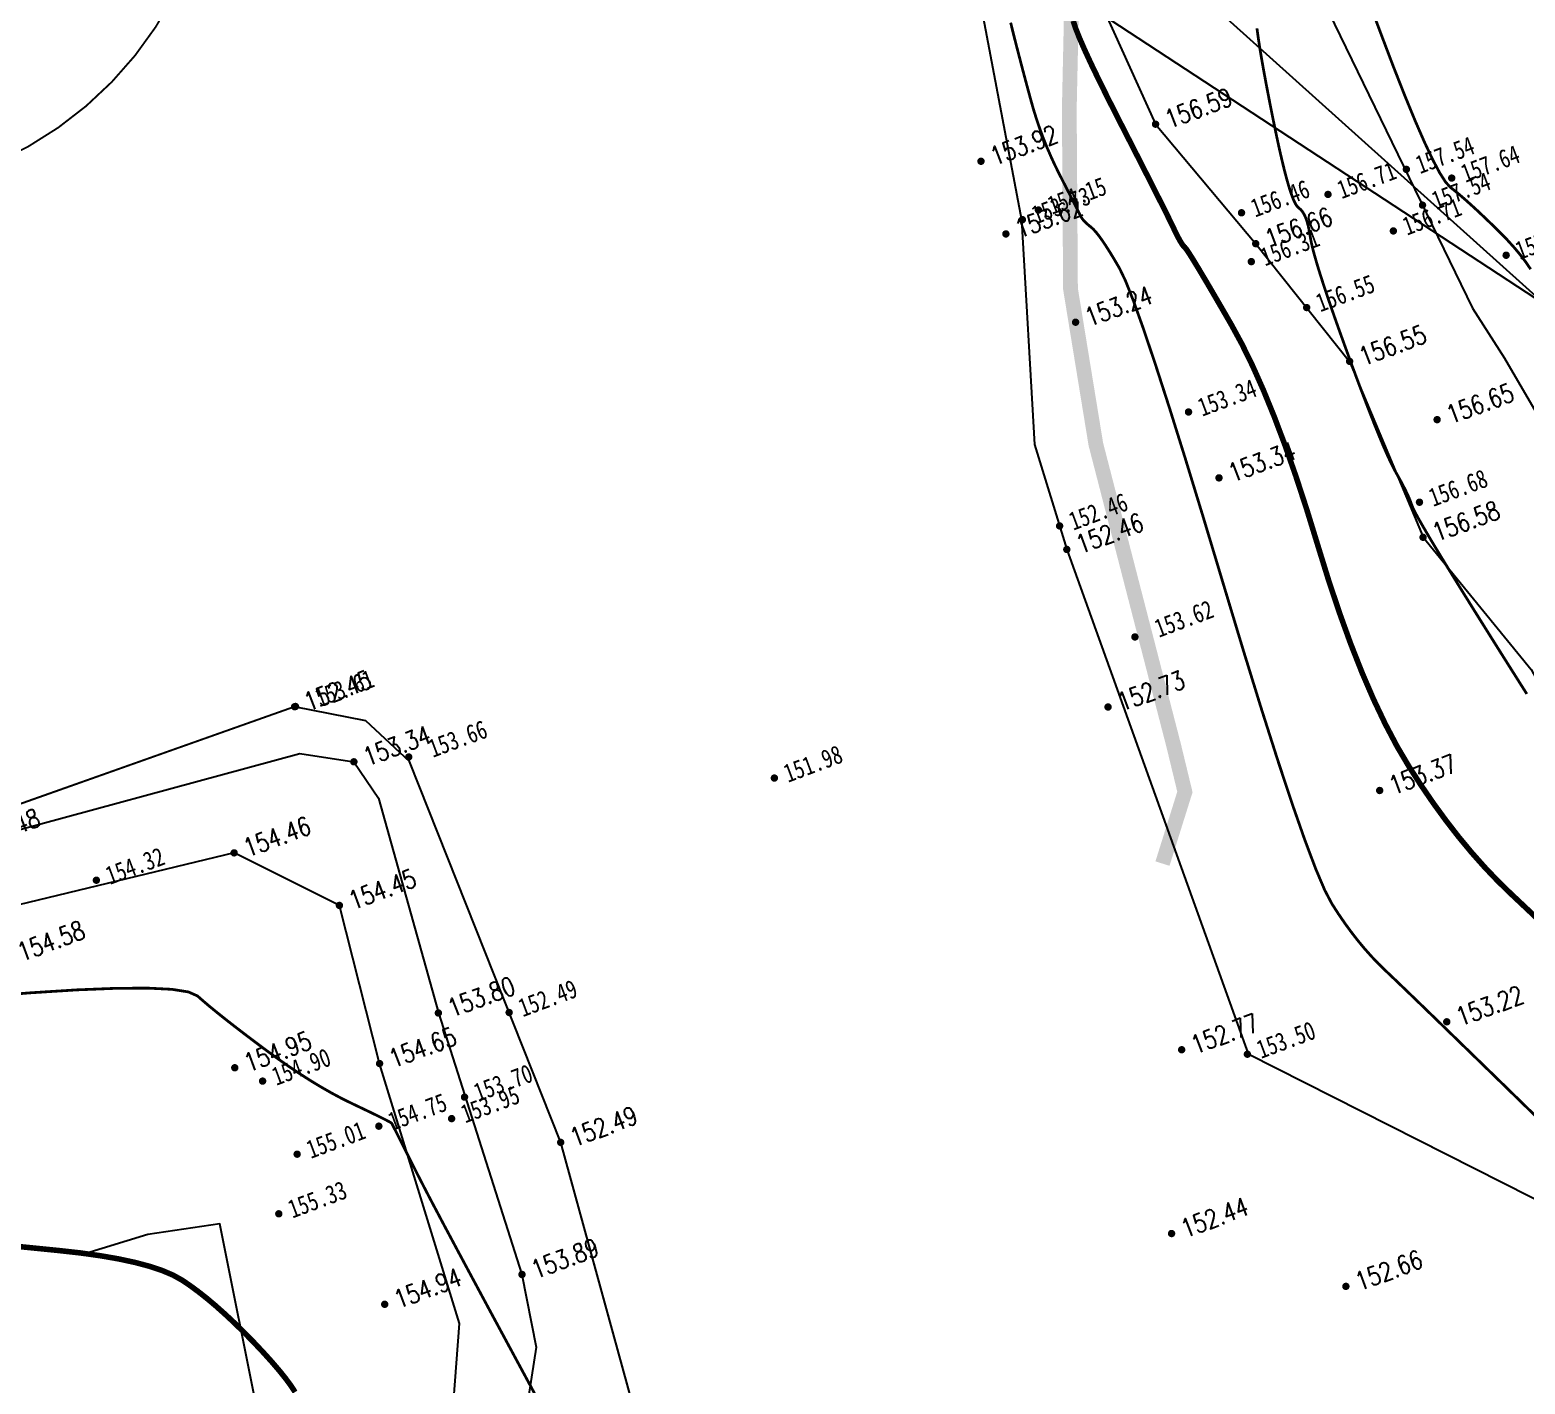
# Model space of a CAD drawing. Header units: millimetres. Extents: x -1471591 to 944464, y -468930 to 547002.
# Drawn here: x 435263 to 516342, y -151349 to -77933 of the extents above; entities that cross this region are included whole.
import ezdxf
from ezdxf.enums import TextEntityAlignment as Align

# ---------------------------------------------------------------- set-up
doc = ezdxf.new("R2010")
doc.units = ezdxf.units.MM
doc.header["$LTSCALE"] = 10
doc.linetypes.add('CENTER', pattern=[2, 1.25, -0.25, 0.25, -0.25])
for name, color, linetype in [('00-wcf水库清淤线', 5, 'Continuous'), ('DMTZ', 252, 'Continuous'), ('GCD', 252, 'Continuous'), ('SXSS', 8, 'Continuous')]:
    doc.layers.add(name, color=color, linetype=linetype)
doc.layers.add('设计河底', color=5, linetype='Continuous', lineweight=25)
doc.styles.get("Standard").update_dxf_attribs({"font": 'simplex.shx', "width": 0.8, "bigfont": 'hztxt.shx'})
doc.styles.add('宋体', font='', dxfattribs={"height": 1.25, "bigfont": 'hztxt.shx'})
doc.styles.get('宋体').set_extended_font_data('SimSun')
doc.linetypes.add('X33', pattern='A,2,[150,symbolx.shx,S=1,R=0,X=0,Y=1],1e-11', length=2)
doc.linetypes.add('X34', pattern='A,2,[150,symbolx.shx,S=1,R=0,X=0,Y=0],1e-11', length=2)

# ---------------------------------------------------------------- blocks, each defined once
blk = doc.blocks.new('GC200')
at = {"layer": 'GCD', "const_width": 0.2, "flags": 128}
blk.add_lwpolyline([(-0.1, 0, 1), (0.1, 0, 1)], format="xyb", close=True, dxfattribs=at)
blk = doc.blocks.new('地形')
at = {"color": 0}
for p, q in [((6.597, -119.654, 152.25), (4.518, -131.736, 152.25)), ((4.518, -131.736, 152.25), (0.919, -143.381, 152.25)), ((-41.649, -142.637, 152.25), (-63.298, -142.252, 152.25)), ((-38.306, -144.712, 152.25), (-41.649, -142.637, 152.25)), ((0.919, -143.381, 152.25), (0.558, -149.323, 152.25)), ((-36.852, -147.61, 152.25), (-38.306, -144.712, 152.25)), ((-36.413, -169.816, 152.25), (-36.852, -147.61, 152.25)), ((0.558, -149.323, 152.25), (0.189, -178.385, 152.25)), ((-38.29, -190.689, 152.25), (-36.413, -169.816, 152.25)), ((0.189, -178.385, 152.25), (19.989, -199.882, 152.25))]:
    blk.add_line(p, q, dxfattribs=at)
at = {"color": 0, "linetype": 'Continuous', "const_width": 0.15, "flags": 128}
blk.add_lwpolyline([(29.44, -143.913), (29.327, -143.453), (29.182, -142.972), (29.005, -142.472), (28.797, -141.95), (28.557, -141.408), (28.307, -140.875), (28.07, -140.381), (27.847, -139.926), (27.635, -139.509), (27.437, -139.131), (27.252, -138.792), (27.079, -138.492), (26.92, -138.231), (26.776, -137.875), (26.651, -137.294), (26.546, -136.487), (26.46, -135.453), (26.393, -134.193), (26.345, -132.707), (26.316, -130.995), (26.307, -129.056), (26.307, -127.125)], dxfattribs=at)
at = {"color": 0, "linetype": 'Continuous', "elevation": 304.72, "flags": 128}
blk.add_lwpolyline([(-36.083, -73.12), (-26.883, -76.328), (-18.439, -79.183), (-4.331, -83.317), (4.494, -86.109), (14.572, -92.424), (19.54, -101.335), (14.17, -110.926), (6.597, -119.654), (4.518, -131.736), (0.919, -143.381), (0.558, -149.323), (0.189, -178.385), (19.989, -199.882), (23.564, -205.859), (23.564, -205.859)], dxfattribs=at)
at = {"color": 0, "linetype": 'Continuous'}
for points, const_width in [([(21.175, -165.403), (21.143, -165.253), (21.111, -165.1), (21.078, -164.943), (21.044, -164.783), (21.01, -164.62), (20.975, -164.453), (20.94, -164.283), (20.904, -164.11), (20.867, -163.933), (20.829, -163.753), (20.791, -163.569), (20.753, -163.383), (20.713, -163.193), (20.673, -162.999), (20.632, -162.802), (20.591, -162.602), (20.549, -162.399), (20.506, -162.192), (20.463, -161.984), (20.421, -161.775), (20.378, -161.566), (20.335, -161.358), (20.292, -161.149), (20.249, -160.94), (20.207, -160.731), (20.164, -160.522), (20.122, -160.314), (20.08, -160.11), (20.039, -159.908), (19.999, -159.71), (19.96, -159.515), (19.921, -159.324), (19.883, -159.135), (19.846, -158.95), (19.81, -158.768), (19.774, -158.588), (19.739, -158.413), (19.705, -158.24), (19.672, -158.07), (19.639, -157.904), (19.607, -157.74), (19.575, -157.58), (19.545, -157.423), (19.515, -157.27), (19.486, -157.119), (19.458, -156.972), (19.43, -156.827), (19.403, -156.686), (19.377, -156.548), (19.352, -156.414), (19.327, -156.282), (19.303, -156.154), (19.28, -156.028), (19.257, -155.906), (19.235, -155.787), (19.214, -155.671), (19.194, -155.559), (19.175, -155.449), (19.156, -155.343), (19.138, -155.24), (19.12, -155.14), (19.104, -155.043), (19.088, -154.95), (19.073, -154.859), (19.058, -154.772), (19.044, -154.688), (19.031, -154.607), (19.019, -154.529), (19.008, -154.454), (18.997, -154.383), (18.987, -154.314), (18.978, -154.249), (18.969, -154.187), (18.961, -154.129), (18.954, -154.073), (18.948, -154.02), (18.942, -153.971), (18.937, -153.925), (18.933, -153.882), (18.929, -153.842), (18.927, -153.805), (18.925, -153.772), (18.923, -153.741), (18.922, -153.711), (18.921, -153.683), (18.921, -153.656), (18.92, -153.63), (18.92, -153.606), (18.921, -153.583), (18.921, -153.561), (18.922, -153.54), (18.923, -153.519), (18.923, -153.497), (18.923, -153.475), (18.924, -153.453), (18.924, -153.43), (18.924, -153.407), (18.923, -153.383), (18.923, -153.359), (18.923, -153.335), (18.922, -153.311), (18.921, -153.285), (18.92, -153.26), (18.919, -153.234), (18.918, -153.208), (18.917, -153.182), (18.915, -153.155), (18.914, -153.127), (18.912, -153.1), (18.91, -153.072), (18.908, -153.043), (18.906, -153.014), (18.904, -152.985), (18.902, -152.956), (18.899, -152.926), (18.897, -152.896), (18.894, -152.865), (18.891, -152.834), (18.888, -152.802), (18.885, -152.771), (18.882, -152.739), (18.878, -152.706), (18.875, -152.673), (18.871, -152.64), (18.867, -152.606), (18.863, -152.572), (18.859, -152.538), (18.855, -152.503), (18.851, -152.468), (18.846, -152.432), (18.842, -152.396), (18.837, -152.36), (18.832, -152.324), (18.827, -152.287), (18.822, -152.249), (18.817, -152.211), (18.811, -152.173), (18.806, -152.135), (18.8, -152.096), (18.794, -152.057), (18.788, -152.017), (18.782, -151.977), (18.776, -151.937), (18.77, -151.896), (18.763, -151.855), (18.757, -151.813), (18.75, -151.771), (18.743, -151.727), (18.737, -151.683), (18.73, -151.637), (18.723, -151.59), (18.717, -151.542), (18.71, -151.492), (18.703, -151.442), (18.697, -151.39), (18.69, -151.335), (18.684, -151.279), (18.678, -151.221), (18.672, -151.161), (18.666, -151.099), (18.66, -151.035), (18.654, -150.968), (18.649, -150.9), (18.643, -150.83), (18.638, -150.758), (18.633, -150.684), (18.628, -150.608), (18.623, -150.53), (18.618, -150.449), (18.614, -150.367), (18.609, -150.283), (18.605, -150.197), (18.6, -150.109), (18.596, -150.019), (18.592, -149.927), (18.589, -149.833), (18.585, -149.736), (18.581, -149.638), (18.578, -149.538), (18.575, -149.436), (18.571, -149.332), (18.568, -149.226), (18.565, -149.118), (18.563, -149.008), (18.56, -148.896), (18.558, -148.781), (18.555, -148.665), (18.553, -148.547), (18.551, -148.427), (18.549, -148.305), (18.547, -148.181), (18.545, -148.055), (18.544, -147.927), (18.542, -147.797), (18.541, -147.665), (18.54, -147.531), (18.539, -147.395), (18.538, -147.257), (18.537, -147.117), (18.536, -146.974), (18.536, -146.83), (18.535, -146.684), (18.535, -146.536), (18.535, -146.386), (18.535, -146.234), (18.535, -146.08), (18.535, -145.924), (18.536, -145.766), (18.536, -145.606), (18.537, -145.444), (18.538, -145.281), (18.539, -145.118), (18.54, -144.955), (18.541, -144.792), (18.542, -144.629), (18.544, -144.466), (18.545, -144.304), (18.547, -144.141), (18.549, -143.979), (18.551, -143.819), (18.553, -143.662), (18.555, -143.506), (18.557, -143.352), (18.559, -143.201), (18.562, -143.052), (18.564, -142.904), (18.567, -142.759), (18.57, -142.616), (18.573, -142.474), (18.576, -142.335), (18.579, -142.198), (18.583, -142.063), (18.586, -141.93), (18.59, -141.799), (18.593, -141.671), (18.597, -141.544), (18.601, -141.419), (18.605, -141.296), (18.609, -141.176), (18.613, -141.057), (18.618, -140.941), (18.622, -140.826), (18.627, -140.714), (18.632, -140.603), (18.637, -140.495), (18.642, -140.389), (18.647, -140.285), (18.652, -140.183), (18.657, -140.083), (18.663, -139.985), (18.668, -139.889), (18.674, -139.795), (18.68, -139.703), (18.686, -139.613), (18.692, -139.526), (18.698, -139.44), (18.704, -139.356), (18.711, -139.275), (18.717, -139.195), (18.724, -139.118), (18.73, -139.043), (18.737, -138.969), (18.744, -138.898), (18.751, -138.829), (18.759, -138.762), (18.766, -138.697), (18.773, -138.634), (18.781, -138.573), (18.789, -138.514), (18.797, -138.457), (18.805, -138.402), (18.813, -138.349), (18.821, -138.299), (18.829, -138.25), (18.837, -138.203), (18.846, -138.157), (18.854, -138.113), (18.862, -138.07), (18.87, -138.027), (18.877, -137.987), (18.885, -137.947), (18.893, -137.909), (18.9, -137.871), (18.908, -137.834), (18.914, -137.797), (18.921, -137.761), (18.927, -137.725), (18.933, -137.69), (18.939, -137.655), (18.944, -137.62), (18.949, -137.586), (18.954, -137.552), (18.959, -137.518), (18.963, -137.485), (18.967, -137.453), (18.97, -137.42), (18.974, -137.389), (18.977, -137.357), (18.979, -137.326), (18.982, -137.296), (18.984, -137.265), (18.985, -137.236), (18.987, -137.206), (18.988, -137.177), (18.989, -137.149), (18.99, -137.12), (18.99, -137.093), (18.99, -137.065), (18.989, -137.038), (18.989, -137.012), (18.988, -136.986), (18.987, -136.96), (18.985, -136.935), (18.983, -136.91), (18.981, -136.885), (18.979, -136.861), (18.976, -136.837), (18.973, -136.814), (18.97, -136.791), (18.966, -136.769), (18.962, -136.747), (18.958, -136.725), (18.953, -136.704), (18.949, -136.683), (18.944, -136.663), (18.938, -136.643), (18.932, -136.623), (18.926, -136.604), (18.92, -136.585), (18.913, -136.567), (18.907, -136.549), (18.899, -136.531), (18.892, -136.514), (18.884, -136.497), (18.876, -136.481), (18.867, -136.465), (18.859, -136.449), (18.85, -136.434), (18.841, -136.419), (18.832, -136.403), (18.823, -136.386), (18.814, -136.368), (18.805, -136.35), (18.797, -136.331), (18.788, -136.311), (18.78, -136.29), (18.772, -136.268), (18.764, -136.244), (18.757, -136.218), (18.75, -136.19), (18.744, -136.16), (18.739, -136.129), (18.734, -136.095), (18.729, -136.059), (18.725, -136.022), (18.721, -135.982), (18.718, -135.941), (18.716, -135.897), (18.714, -135.852), (18.712, -135.805), (18.711, -135.755), (18.711, -135.704), (18.711, -135.651), (18.711, -135.596), (18.712, -135.539), (18.714, -135.48), (18.716, -135.419), (18.718, -135.357), (18.721, -135.292), (18.725, -135.225), (18.729, -135.156), (18.733, -135.086), (18.738, -135.013), (18.744, -134.939), (18.75, -134.862), (18.756, -134.784), (18.763, -134.704), (18.771, -134.622), (18.779, -134.537), (18.787, -134.451), (18.796, -134.363), (18.806, -134.273), (18.816, -134.181), (18.827, -134.087), (18.838, -133.992), (18.849, -133.894), (18.861, -133.794), (18.874, -133.692), (18.887, -133.589), (18.901, -133.483), (18.915, -133.376), (18.929, -133.266), (18.945, -133.155), (18.96, -133.042), (18.976, -132.926), (18.993, -132.809), (19.01, -132.69), (19.028, -132.569), (19.046, -132.446), (19.064, -132.321), (19.084, -132.194), (19.103, -132.065), (19.123, -131.935), (19.143, -131.805), (19.164, -131.675), (19.184, -131.545), (19.205, -131.414), (19.226, -131.283), (19.247, -131.152), (19.268, -131.02), (19.289, -130.89), (19.31, -130.761), (19.331, -130.633), (19.352, -130.507), (19.373, -130.382), (19.393, -130.259), (19.414, -130.138), (19.434, -130.018), (19.454, -129.9), (19.474, -129.783), (19.493, -129.667), (19.513, -129.554), (19.532, -129.441), (19.552, -129.331), (19.571, -129.221), (19.59, -129.114), (19.608, -129.008), (19.627, -128.903), (19.646, -128.8), (19.664, -128.698), (19.682, -128.598), (19.7, -128.5), (19.718, -128.403), (19.736, -128.308), (19.753, -128.214), (19.771, -128.121), (19.788, -128.031), (19.805, -127.941), (19.822, -127.854), (19.839, -127.767), (19.856, -127.683), (19.872, -127.6), (19.889, -127.518), (19.905, -127.438), (19.921, -127.359), (19.937, -127.282), (19.953, -127.207), (19.968, -127.133), (19.984, -127.061), (19.999, -126.99), (20.014, -126.921), (20.029, -126.853), (20.044, -126.786), (20.059, -126.722), (20.073, -126.659), (20.088, -126.597), (20.102, -126.537), (20.116, -126.478)], 0.15), ([(-66.283, -164.622), (-65.122, -165.194), (-63.987, -165.753), (-62.915, -166.296), (-61.945, -166.822), (-61.078, -167.33), (-60.313, -167.82), (-59.65, -168.291), (-59.089, -168.745), (-58.63, -169.18), (-58.273, -169.598), (-57.966, -170.026), (-57.659, -170.495), (-57.351, -171.003), (-57.042, -171.551), (-56.732, -172.139), (-56.42, -172.767), (-56.108, -173.434), (-55.795, -174.142), (-55.502, -174.84), (-55.249, -175.479), (-55.037, -176.059), (-54.866, -176.581), (-54.735, -177.043), (-54.645, -177.446)], 0.3), ([(17.438, -177.011), (17.007, -176.132), (16.568, -175.242), (16.138, -174.328), (15.732, -173.376), (15.351, -172.385), (14.994, -171.357), (14.662, -170.289), (14.354, -169.184), (14.071, -168.04), (13.812, -166.858), (13.589, -165.603), (13.415, -164.242), (13.289, -162.774), (13.211, -161.199), (13.182, -159.517), (13.201, -157.728), (13.269, -155.833), (13.385, -153.831), (13.504, -151.832), (13.583, -149.947), (13.619, -148.176), (13.614, -146.518), (13.568, -144.974), (13.481, -143.543), (13.352, -142.226), (13.181, -141.022), (13, -139.944), (12.839, -139.002), (12.698, -138.198), (12.576, -137.53), (12.475, -137), (12.393, -136.606), (12.332, -136.35), (12.29, -136.23), (12.259, -136.167), (12.23, -136.08), (12.202, -135.968), (12.176, -135.831), (12.151, -135.671), (12.127, -135.486), (12.105, -135.277), (12.085, -135.043), (12.056, -134.727), (12.011, -134.27), (11.948, -133.673), (11.867, -132.935), (11.769, -132.056), (11.654, -131.036), (11.521, -129.876), (11.371, -128.575), (11.226, -127.278), (11.108, -126.128), (11.017, -125.128), (10.953, -124.275), (10.916, -123.57), (10.906, -123.013), (10.923, -122.605)], 0.3), ([(-63.354, -151.328), (-60.513, -152.14), (-58.082, -152.878), (-56.061, -153.544), (-54.45, -154.136), (-53.25, -154.655), (-52.46, -155.101), (-52.079, -155.474), (-51.888, -155.831), (-51.665, -156.231), (-51.408, -156.672), (-51.119, -157.156), (-50.798, -157.681), (-50.444, -158.249), (-50.058, -158.859), (-49.639, -159.511), (-49.206, -160.167), (-48.776, -160.793), (-48.349, -161.386), (-47.926, -161.948), (-47.507, -162.479), (-47.091, -162.977), (-46.678, -163.444), (-46.269, -163.879), (-45.887, -164.274), (-45.555, -164.619), (-45.274, -164.913), (-45.044, -165.158), (-44.864, -165.354), (-44.735, -165.499), (-44.657, -165.594), (-44.629, -165.64), (-44.622, -165.71), (-44.603, -165.877), (-44.574, -166.143), (-44.534, -166.507), (-44.483, -166.97), (-44.421, -167.53), (-44.349, -168.188), (-44.265, -168.945), (-44.132, -170.058), (-43.909, -171.788), (-43.596, -174.133), (-43.194, -177.094), (-42.702, -180.67), (-42.121, -184.863)], 0.15), ([(13.663, -187.135), (12.553, -184.778), (11.577, -182.713), (10.737, -180.937), (10.033, -179.453), (9.463, -178.258), (9.029, -177.355), (8.73, -176.742), (8.505, -176.264), (8.293, -175.766), (8.094, -175.248), (7.907, -174.71), (7.733, -174.152), (7.572, -173.574), (7.424, -172.976), (7.289, -172.358), (7.184, -171.521), (7.13, -170.269), (7.126, -168.601), (7.171, -166.516), (7.267, -164.016), (7.412, -161.099), (7.607, -157.767), (7.852, -154.018), (8.099, -150.275), (8.302, -146.96), (8.46, -144.073), (8.572, -141.614), (8.64, -139.583), (8.664, -137.979), (8.642, -136.804), (8.575, -136.056), (8.487, -135.548), (8.401, -135.092), (8.316, -134.687), (8.233, -134.333), (8.151, -134.03), (8.071, -133.779), (7.992, -133.579), (7.916, -133.43), (7.844, -133.31), (7.781, -133.196), (7.727, -133.088), (7.681, -132.985), (7.644, -132.889), (7.616, -132.798), (7.597, -132.713), (7.587, -132.634), (7.577, -132.528), (7.56, -132.366), (7.537, -132.145), (7.506, -131.867), (7.468, -131.53), (7.424, -131.137), (7.372, -130.685), (7.313, -130.176), (7.258, -129.637), (7.217, -129.098), (7.19, -128.558), (7.177, -128.018), (7.178, -127.477), (7.193, -126.935), (7.222, -126.392), (7.266, -125.849), (7.316, -125.312), (7.366, -124.788), (7.416, -124.277), (7.466, -123.78), (7.516, -123.296), (7.565, -122.825), (7.614, -122.368), (7.664, -121.924), (7.713, -121.51)], 0.15)]:
    blk.add_lwpolyline(points, dxfattribs=dict(at, const_width=const_width))
at = {"color": 0, "linetype": 'X34', "elevation": 152.25, "flags": 128}
blk.add_lwpolyline([(21.275, -111.495), (18.178, -110.969), (16.266, -110.967), (13.338, -115.296), (12.402, -118.248), (13.144, -129.418), (15.96, -137.388), (18.494, -145.15), (18.881, -155.478), (21.863, -164.241), (22.916, -171.995), (22.046, -177.906), (27.223, -177.586), (28.164, -176.601)], dxfattribs=at)
at = {"layer": 'DMTZ', "linetype": 'X34', "flags": 128}
for points, elevation in [([(30.903, -117.025), (29.349, -118.757), (26.449, -119.625), (23.664, -122.732), (25.748, -144.781), (26.415, -147.934), (28.57, -160.49), (28.445, -176.464), (39.621, -178.837)], 310.021), ([(-57.729, -189.316), (-52.915, -187.719), (-50.261, -185.102), (-48.104, -183.825), (-44.99, -177.087), (-44.113, -162.37), (-43.149, -153.577), (-47.498, -148.907), (-59.948, -147.383), (-89.336, -144.614), (-107.149, -154.457), (-113.503, -169.647), (-115.294, -178.619), (-111.388, -182.791), (-101.203, -188.824), (-97.236, -189.924), (-96.935, -189.751)], 152.25), ([(1.08, -238.503), (-5.518, -234.883), (-12.162, -232.587), (-14.957, -234.364), (-16.321, -237.095), (-18.572, -239.396), (-20.839, -243.362), (-25.795, -243.046), (-30.61, -242.549), (-38.707, -229.855), (-47.845, -221.164), (-51.784, -216.814), (-52.973, -206.358), (-57.724, -195.376), (-57.729, -189.316), (-57.705, -182.176), (-56.954, -177.91), (-55.269, -167.47), (-59.132, -166.65), (-62.886, -166.409)], 152.25)]:
    blk.add_lwpolyline(points, dxfattribs=dict(at, elevation=elevation))
at = {"layer": 'DMTZ', "linetype": 'X33', "elevation": 152.25}
blk.add_lwpolyline([(-82.683, -137.333), (-71.877, -140.714), (-61.103, -143.357), (-42.27, -145.103), (-39.685, -146.56), (-39.134, -148.876), (-40.168, -160.919), (-40.887, -175.786), (-41.548, -179.743), (-43.685, -183.542)], dxfattribs=at)
at = {"layer": 'SXSS', "linetype": 'Continuous', "elevation": 152.25}
blk.add_lwpolyline([(23.564, -205.859), (22.496, -206.944), (19.06, -214.404), (5.968, -225.539), (-0.951, -228.22), (-17.027, -223.309), (-26.522, -211.979), (-32.452, -205.925), (-37.574, -193.56), (-38.29, -190.689), (-36.413, -169.816), (-36.852, -147.61), (-38.306, -144.712), (-41.649, -142.637), (-63.298, -142.252)], dxfattribs=at)
at = {"layer": '设计河底', "color": 1, "linetype": 'CENTER', "ltscale": 0.5, "const_width": 0.1, "elevation": 152.25, "flags": 128}
blk.add_lwpolyline([(-19.228, -61.317), (-28.355, -94.654, -0.321002), (-46.423, -109.336), (-111.722, -113.332, 0.512195), (-146.369, -168.234), (-129.647, -209.648)], format="xyb", dxfattribs=at)
at = {"layer": 'GCD'}
ref = blk.add_blockref('GC200', (3.573, -127.983, 306.166), dxfattribs=at)
ref.add_attrib('height', '153.92', dxfattribs={"height": 1, "width": 0.8}).set_placement((4.173, -127.983, 306.166), align=Align.MIDDLE_LEFT)
ref = blk.add_blockref('GC200', (13.144, -129.418, 308.842), dxfattribs=at)
ref.add_attrib('height', '156.59', dxfattribs={"height": 1, "width": 0.8}).set_placement((13.744, -129.418, 308.842), align=Align.MIDDLE_LEFT)
at = {"layer": 'GCD', "linetype": 'Continuous'}
ref = blk.add_blockref('GC200', (4.568, -131.736, 305.98), dxfattribs=at)
ref.add_attrib('height', '153.73', dxfattribs={"linetype": 'Continuous', "height": 1, "style": '宋体', "width": 0.8}).set_placement((5.168, -131.736, 305.98), align=Align.MIDDLE_LEFT)
ref = blk.add_blockref('GC200', (5.562, -131.549, 306.4), dxfattribs=at)
ref.add_attrib('height', '154.15', dxfattribs={"linetype": 'Continuous', "height": 1, "style": '宋体', "width": 0.8}).set_placement((6.162, -131.549, 306.4), align=Align.MIDDLE_LEFT)
at = {"layer": 'GCD'}
ref = blk.add_blockref('GC200', (3.456, -132.147, 305.868), dxfattribs=at)
ref.add_attrib('height', '153.62', dxfattribs={"height": 1, "width": 0.8}).set_placement((4.056, -132.147, 305.868), align=Align.MIDDLE_LEFT)
at = {"layer": 'GCD', "linetype": 'Continuous'}
ref = blk.add_blockref('GC200', (15.827, -135.549, 308.71), dxfattribs=at)
ref.add_attrib('height', '156.46', dxfattribs={"linetype": 'Continuous', "height": 1, "style": '宋体', "width": 0.8}).set_placement((16.427, -135.549, 308.71), align=Align.MIDDLE_LEFT)
ref = blk.add_blockref('GC200', (20.566, -136.262, 308.96), dxfattribs=at)
ref.add_attrib('height', '156.71', dxfattribs={"linetype": 'Continuous', "height": 1, "style": '宋体', "width": 0.8}).set_placement((21.166, -136.262, 308.96), align=Align.MIDDLE_LEFT)
ref = blk.add_blockref('GC200', (25.024, -136.479, 309.79), dxfattribs=at)
ref.add_attrib('height', '157.54', dxfattribs={"linetype": 'Continuous', "height": 1, "style": '宋体', "width": 0.8}).set_placement((25.624, -136.479, 309.79), align=Align.MIDDLE_LEFT)
at = {"layer": 'GCD'}
ref = blk.add_blockref('GC200', (15.96, -137.388, 308.911), dxfattribs=at)
ref.add_attrib('height', '156.66', dxfattribs={"height": 1, "width": 0.8}).set_placement((16.56, -137.388, 308.911), align=Align.MIDDLE_LEFT)
ref = blk.add_blockref('GC200', (5.32, -137.954, 305.49), dxfattribs=at)
ref.add_attrib('height', '153.24', dxfattribs={"height": 1, "width": 0.8}).set_placement((5.92, -137.954, 305.49), align=Align.MIDDLE_LEFT)
at = {"layer": 'GCD', "linetype": 'Continuous'}
ref = blk.add_blockref('GC200', (15.396, -138.218, 308.56), dxfattribs=at)
ref.add_attrib('height', '156.31', dxfattribs={"linetype": 'Continuous', "height": 1, "style": '宋体', "width": 0.8}).set_placement((15.996, -138.218, 308.56), align=Align.MIDDLE_LEFT)
ref = blk.add_blockref('GC200', (27.161, -137.784, 309.89), dxfattribs=at)
ref.add_attrib('height', '157.64', dxfattribs={"linetype": 'Continuous', "height": 1, "style": '宋体', "width": 0.8}).set_placement((27.761, -137.784, 309.89), align=Align.MIDDLE_LEFT)
ref = blk.add_blockref('GC200', (25.164, -138.602, 309.79), dxfattribs=at)
ref.add_attrib('height', '157.54', dxfattribs={"linetype": 'Continuous', "height": 1, "style": '宋体', "width": 0.8}).set_placement((25.764, -138.602, 309.79), align=Align.MIDDLE_LEFT)
ref = blk.add_blockref('GC200', (23.193, -139.357, 308.96), dxfattribs=at)
ref.add_attrib('height', '156.71', dxfattribs={"linetype": 'Continuous', "height": 1, "style": '宋体', "width": 0.8}).set_placement((23.793, -139.357, 308.96), align=Align.MIDDLE_LEFT)
ref = blk.add_blockref('GC200', (17.335, -141.6, 308.8), dxfattribs=at)
ref.add_attrib('height', '156.55', dxfattribs={"linetype": 'Continuous', "height": 1, "style": '宋体', "width": 0.8}).set_placement((17.935, -141.6, 308.8), align=Align.MIDDLE_LEFT)
at = {"layer": 'GCD'}
ref = blk.add_blockref('GC200', (-41.649, -142.637, 304.7), dxfattribs=at)
ref.add_attrib('height', '152.45', dxfattribs={"height": 1, "width": 0.8}).set_placement((-41.049, -142.637, 304.7), align=Align.MIDDLE_LEFT)
at = {"layer": 'GCD', "linetype": 'Continuous'}
ref = blk.add_blockref('GC200', (-41.599, -142.642, 305.86), dxfattribs=at)
ref.add_attrib('height', '153.61', dxfattribs={"linetype": 'Continuous', "height": 1, "style": '宋体', "width": 0.8}).set_placement((-40.399, -142.642, 305.86), align=Align.MIDDLE_LEFT)
ref = blk.add_blockref('GC200', (28.46, -142.736, 309.75), dxfattribs=at)
ref.add_attrib('height', '157.50', dxfattribs={"linetype": 'Continuous', "height": 1, "style": '宋体', "width": 0.8}).set_placement((29.06, -142.736, 309.75), align=Align.MIDDLE_LEFT)
at = {"layer": 'GCD'}
ref = blk.add_blockref('GC200', (-61.103, -143.357, 305.734), dxfattribs=at)
ref.add_attrib('height', '153.48', dxfattribs={"height": 1, "width": 0.8}).set_placement((-60.503, -143.357, 305.734), align=Align.MIDDLE_LEFT)
at = {"layer": 'GCD', "linetype": 'Continuous'}
ref = blk.add_blockref('GC200', (9.35, -144.658, 305.59), dxfattribs=at)
ref.add_attrib('height', '153.34', dxfattribs={"linetype": 'Continuous', "height": 1, "style": '宋体', "width": 0.8}).set_placement((9.95, -144.658, 305.59), align=Align.MIDDLE_LEFT)
at = {"layer": 'GCD'}
ref = blk.add_blockref('GC200', (18.494, -145.15, 308.796), dxfattribs=at)
ref.add_attrib('height', '156.55', dxfattribs={"height": 1, "width": 0.8}).set_placement((19.094, -145.15, 308.796), align=Align.MIDDLE_LEFT)
ref = blk.add_blockref('GC200', (-39.685, -146.56, 305.59), dxfattribs=at)
ref.add_attrib('height', '153.34', dxfattribs={"height": 1, "width": 0.8}).set_placement((-39.085, -146.56, 305.59), align=Align.MIDDLE_LEFT)
at = {"layer": 'GCD', "linetype": 'Continuous'}
ref = blk.add_blockref('GC200', (-55.013, -147.679, 306.57), dxfattribs=at)
ref.add_attrib('height', '154.32', dxfattribs={"linetype": 'Continuous', "height": 1, "style": '宋体', "width": 0.8}).set_placement((-54.413, -147.679, 306.57), align=Align.MIDDLE_LEFT)
ref = blk.add_blockref('GC200', (-36.805, -147.359, 305.91), dxfattribs=at)
ref.add_attrib('height', '153.66', dxfattribs={"linetype": 'Continuous', "height": 1, "style": '宋体', "width": 0.8}).set_placement((-35.605, -147.359, 305.91), align=Align.MIDDLE_LEFT)
ref = blk.add_blockref('GC200', (0.639, -147.994, 304.71), dxfattribs=at)
ref.add_attrib('height', '152.46', dxfattribs={"linetype": 'Continuous', "height": 1, "style": '宋体', "width": 0.8}).set_placement((1.239, -147.994, 304.71), align=Align.MIDDLE_LEFT)
at = {"layer": 'GCD'}
ref = blk.add_blockref('GC200', (9.647, -148.582, 305.586), dxfattribs=at)
ref.add_attrib('height', '153.34', dxfattribs={"height": 1, "width": 0.8}).set_placement((10.247, -148.582, 305.586), align=Align.MIDDLE_LEFT)
ref = blk.add_blockref('GC200', (-47.498, -148.907, 306.714), dxfattribs=at)
ref.add_attrib('height', '154.46', dxfattribs={"height": 1, "width": 0.8}).set_placement((-46.898, -148.907, 306.714), align=Align.MIDDLE_LEFT)
ref = blk.add_blockref('GC200', (0.558, -149.323, 304.706), dxfattribs=at)
ref.add_attrib('height', '152.46', dxfattribs={"height": 1, "width": 0.8}).set_placement((1.158, -149.323, 304.706), align=Align.MIDDLE_LEFT)
ref = blk.add_blockref('GC200', (-60.956, -149.907, 306.826), dxfattribs=at)
ref.add_attrib('height', '154.58', dxfattribs={"height": 1, "width": 0.8}).set_placement((-60.356, -149.907, 306.826), align=Align.MIDDLE_LEFT)
ref = blk.add_blockref('GC200', (21.831, -149.772, 308.902), dxfattribs=at)
ref.add_attrib('height', '156.65', dxfattribs={"height": 1, "width": 0.8}).set_placement((22.431, -149.772, 308.902), align=Align.MIDDLE_LEFT)
ref = blk.add_blockref('GC200', (-43.149, -153.577, 306.696), dxfattribs=at)
ref.add_attrib('height', '154.45', dxfattribs={"height": 1, "width": 0.8}).set_placement((-42.549, -153.577, 306.696), align=Align.MIDDLE_LEFT)
at = {"layer": 'GCD', "linetype": 'Continuous'}
ref = blk.add_blockref('GC200', (19.366, -153.629, 308.931), dxfattribs=at)
ref.add_attrib('height', '156.68', dxfattribs={"linetype": 'Continuous', "height": 1, "style": '宋体', "width": 0.8}).set_placement((19.966, -153.629, 308.931), align=Align.MIDDLE_LEFT)
ref = blk.add_blockref('GC200', (2.354, -155.061, 305.867), dxfattribs=at)
ref.add_attrib('height', '153.62', dxfattribs={"linetype": 'Continuous', "height": 1, "style": '宋体', "width": 0.8}).set_placement((3.554, -155.061, 305.867), align=Align.MIDDLE_LEFT)
ref = blk.add_blockref('GC200', (-18.638, -155.376, 304.23), dxfattribs=at)
ref.add_attrib('height', '151.98', dxfattribs={"linetype": 'Continuous', "height": 1, "style": '宋体', "width": 0.8}).set_placement((-18.038, -155.376, 304.23), align=Align.MIDDLE_LEFT)
at = {"layer": 'GCD'}
ref = blk.add_blockref('GC200', (18.881, -155.478, 308.83), dxfattribs=at)
ref.add_attrib('height', '156.58', dxfattribs={"height": 1, "width": 0.8}).set_placement((19.481, -155.478, 308.83), align=Align.MIDDLE_LEFT)
ref = blk.add_blockref('GC200', (-0.343, -158.108, 304.98), dxfattribs=at)
ref.add_attrib('height', '152.73', dxfattribs={"height": 1, "width": 0.8}).set_placement((0.257, -158.108, 304.98), align=Align.MIDDLE_LEFT)
ref = blk.add_blockref('GC200', (-51.547, -159.832, 307.201), dxfattribs=at)
ref.add_attrib('height', '154.95', dxfattribs={"height": 1, "width": 0.8}).set_placement((-50.947, -159.832, 307.201), align=Align.MIDDLE_LEFT)
ref = blk.add_blockref('GC200', (-40.168, -160.919, 306.048), dxfattribs=at)
ref.add_attrib('height', '153.80', dxfattribs={"height": 1, "width": 0.8}).set_placement((-39.568, -160.919, 306.048), align=Align.MIDDLE_LEFT)
at = {"layer": 'GCD', "linetype": 'Continuous'}
ref = blk.add_blockref('GC200', (-50.387, -161.039, 307.15), dxfattribs=at)
ref.add_attrib('height', '154.90', dxfattribs={"linetype": 'Continuous', "height": 1, "style": '宋体', "width": 0.8}).set_placement((-49.787, -161.039, 307.15), align=Align.MIDDLE_LEFT)
at = {"layer": 'GCD'}
ref = blk.add_blockref('GC200', (-44.113, -162.37, 306.901), dxfattribs=at)
ref.add_attrib('height', '154.65', dxfattribs={"height": 1, "width": 0.8}).set_placement((-43.513, -162.37, 306.901), align=Align.MIDDLE_LEFT)
at = {"layer": 'GCD', "linetype": 'Continuous'}
ref = blk.add_blockref('GC200', (-36.562, -162.24, 304.74), dxfattribs=at)
ref.add_attrib('height', '152.49', dxfattribs={"linetype": 'Continuous', "height": 1, "style": '宋体', "width": 0.8}).set_placement((-35.962, -162.24, 304.74), align=Align.MIDDLE_LEFT)
ref = blk.add_blockref('GC200', (-50.021, -165.406, 307.26), dxfattribs=at)
ref.add_attrib('height', '155.01', dxfattribs={"linetype": 'Continuous', "height": 1, "style": '宋体', "width": 0.8}).set_placement((-49.421, -165.406, 307.26), align=Align.MIDDLE_LEFT)
ref = blk.add_blockref('GC200', (-45.34, -165.535, 307), dxfattribs=at)
ref.add_attrib('height', '154.75', dxfattribs={"linetype": 'Continuous', "height": 1, "style": '宋体', "width": 0.8}).set_placement((-44.74, -165.535, 307), align=Align.MIDDLE_LEFT)
ref = blk.add_blockref('GC200', (-40.436, -165.689, 305.95), dxfattribs=at)
ref.add_attrib('height', '153.70', dxfattribs={"linetype": 'Continuous', "height": 1, "style": '宋体', "width": 0.8}).set_placement((-39.836, -165.689, 305.95), align=Align.MIDDLE_LEFT)
ref = blk.add_blockref('GC200', (-41.501, -166.534, 306.2), dxfattribs=at)
ref.add_attrib('height', '153.95', dxfattribs={"linetype": 'Continuous', "height": 1, "style": '宋体', "width": 0.8}).set_placement((-40.901, -166.534, 306.2), align=Align.MIDDLE_LEFT)
at = {"layer": 'GCD'}
ref = blk.add_blockref('GC200', (11.868, -167.51, 305.62), dxfattribs=at)
ref.add_attrib('height', '153.37', dxfattribs={"height": 1, "width": 0.8}).set_placement((12.468, -167.51, 305.62), align=Align.MIDDLE_LEFT)
at = {"layer": 'GCD', "linetype": 'Continuous'}
ref = blk.add_blockref('GC200', (-52.086, -168.084, 307.58), dxfattribs=at)
ref.add_attrib('height', '155.33', dxfattribs={"linetype": 'Continuous', "height": 1, "style": '宋体', "width": 0.8}).set_placement((-51.486, -168.084, 307.58), align=Align.MIDDLE_LEFT)
at = {"layer": 'GCD'}
ref = blk.add_blockref('GC200', (-36.413, -169.816, 304.735), dxfattribs=at)
ref.add_attrib('height', '152.49', dxfattribs={"height": 1, "width": 0.8}).set_placement((-35.813, -169.816, 304.735), align=Align.MIDDLE_LEFT)
ref = blk.add_blockref('GC200', (-48.426, -174.692, 307.19), dxfattribs=at)
ref.add_attrib('height', '154.94', dxfattribs={"height": 1, "width": 0.8}).set_placement((-47.826, -174.692, 307.19), align=Align.MIDDLE_LEFT)
ref = blk.add_blockref('GC200', (-40.887, -175.786, 306.135), dxfattribs=at)
ref.add_attrib('height', '153.89', dxfattribs={"height": 1, "width": 0.8}).set_placement((-40.287, -175.786, 306.135), align=Align.MIDDLE_LEFT)
ref = blk.add_blockref('GC200', (-3.115, -176.911, 305.024), dxfattribs=at)
ref.add_attrib('height', '152.77', dxfattribs={"height": 1, "width": 0.8}).set_placement((-2.515, -176.911, 305.024), align=Align.MIDDLE_LEFT)
at = {"layer": 'GCD', "linetype": 'Continuous'}
ref = blk.add_blockref('GC200', (0.139, -178.385, 305.753), dxfattribs=at)
ref.add_attrib('height', '153.50', dxfattribs={"linetype": 'Continuous', "height": 1, "style": '宋体', "width": 0.8}).set_placement((0.739, -178.385, 305.753), align=Align.MIDDLE_LEFT)
at = {"layer": 'GCD'}
ref = blk.add_blockref('GC200', (10.88, -180.53, 305.468), dxfattribs=at)
ref.add_attrib('height', '153.22', dxfattribs={"height": 1, "width": 0.8}).set_placement((11.48, -180.53, 305.468), align=Align.MIDDLE_LEFT)
ref = blk.add_blockref('GC200', (-7.118, -186.051, 304.692), dxfattribs=at)
ref.add_attrib('height', '152.44', dxfattribs={"height": 1, "width": 0.8}).set_placement((-6.518, -186.051, 304.692), align=Align.MIDDLE_LEFT)
ref = blk.add_blockref('GC200', (0.73, -192.046, 304.912), dxfattribs=at)
ref.add_attrib('height', '152.66', dxfattribs={"height": 1, "width": 0.8}).set_placement((1.33, -192.046, 304.912), align=Align.MIDDLE_LEFT)

msp = doc.modelspace()

# ---------------------------------------------------------------- linework, layer by layer
at = {"color": 6, "flags": 128}
for points in [[(517459, -92847.4), (435268.5, -39016.4)], [(517459, -92847.4), (458323, -39715)]]:
    msp.add_lwpolyline(points, dxfattribs=at)
at = {"layer": '00-wcf水库清淤线', "color": 1, "const_width": 800, "flags": 128}
msp.add_lwpolyline([(473649.5, 91507.7), (479658.8, 65057.5), (482764.9, 53923.8), (493821.3, 19320.5), (492975.6, 6644.9), (493036, -397.5), (494826.5, -22820.5), (495452, -41075), (492514.2, -60991.9), (491932.5, -68107.8), (491625, -82220.5), (491690, -91972.3), (493065.7, -100397.6), (497292.2, -116756), (497895.2, -119246.5), (496678, -123130.6)], dxfattribs=at)

# ---------------------------------------------------------------- block references
at = {"xscale": 1000, "yscale": 1000, "zscale": 1000, "rotation": 20.51376453450802}
msp.add_blockref('地形', (438640.4, 33561.1, -152250), dxfattribs=at)

doc.saveas('drawing.dxf')
